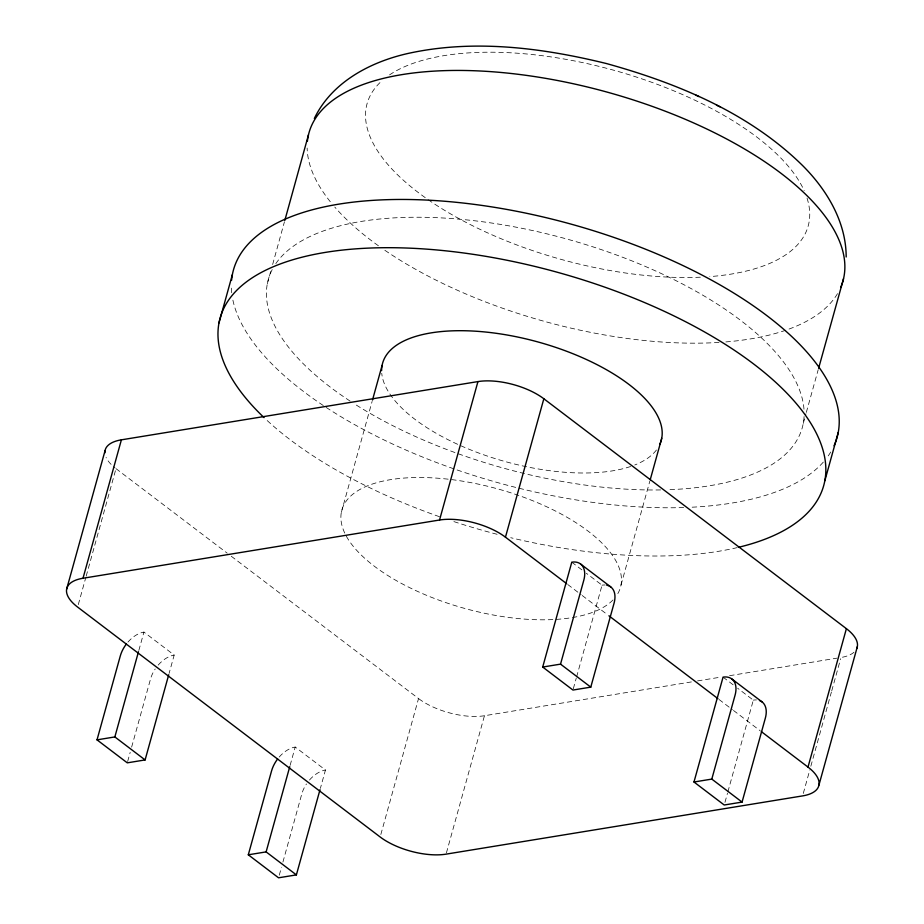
<?xml version="1.0" encoding="UTF-8"?>
<svg xmlns="http://www.w3.org/2000/svg" width="924" height="924" viewBox="0 0 924 924"><rect width="100%" height="100%" fill="white"/><g stroke="black" fill="none" stroke-linecap="round" stroke-linejoin="round"><path stroke-width="0.69" stroke-dasharray="4.62 3.46" d="M267.302 283.818L271.113 270.027M272.638 264.507L284.453 221.76M78.297 604.596L85.828 577.408M86.175 576.172L94.398 546.511M94.745 545.276L115.997 468.653A48.187 20.663 15.5 0 1 113.421 466.562M138.843 650.427L143.936 632.074L174.186 655.07L169.092 673.423M127.639 761.538L130.192 752.355M131.635 747.112L150.543 678.955A24.093 14.819 -52.8 0 1 155.209 668.999M341.383 512.243L372.106 401.443M290.113 765.384L295.206 747.031L325.456 770.027L320.374 788.38M279.279 875.178L281.462 867.313M282.917 862.069L301.813 793.912A24.093 14.819 -52.8 0 1 306.479 783.956M380.838 834.511L418.537 698.556L229.452 554.862M446.408 852.91L484.453 715.73L691.972 681.831M573.319 688.726L576.23 678.239M576.599 676.934L602.044 585.181L586.347 573.261M621.009 585.077L649.815 481.208M724.959 802.379L727.5 793.196M727.869 791.891L753.314 700.138L737.629 688.207M803.291 793.427L809.805 769.946M810.833 766.239L831.392 692.088M831.739 690.852L840.655 658.72M803.256 423.411L805.947 413.767M806.329 412.393L818.214 369.669M697.539 680.919L721.217 677.049M729.579 675.687L836.821 658.165M571.783 562.185L581.866 569.854M723.065 677.142L733.148 684.811M567.752 584.511L581.092 594.652M582.212 595.506L607.796 614.945M719.022 699.468L732.374 709.609M733.483 710.452L760.175 730.745M115.997 468.653L227.223 553.176M804.076 416.562A277.073 118.85 15.5 0 1 669.034 489.697M660.579 489.928A277.073 118.85 15.5 0 1 354.689 404.042M350.104 401.085A277.073 118.85 15.5 0 1 272.21 269.612M275.814 263.606A277.073 118.85 15.5 0 1 566.574 238.958A277.073 118.85 15.5 0 1 804.019 409.667M837.502 293.647A277.073 118.85 15.5 0 1 725.721 341.938M719.011 342.423A277.073 118.85 15.5 0 1 383.922 249.642M378.401 245.772A277.073 118.85 15.5 0 1 334.8 207.103M330.272 201.698A277.073 118.85 15.5 0 1 307.138 148.048M807.033 198.083A228.886 98.175 15.5 0 1 709.771 276.611M700.357 277.188A228.886 98.175 15.5 0 1 442.042 208.778A228.886 98.175 15.5 0 1 382.293 80.469M389.535 74.902A228.886 98.175 15.5 0 1 614.783 70.513A228.886 98.175 15.5 0 1 804.18 190.69M830.757 452.009A313.213 134.35 15.5 0 1 826.703 457.981M823.307 462.104A313.213 134.35 15.5 0 1 690.794 507.264M683.679 507.553A313.213 134.35 15.5 0 1 232.49 298.106M231.716 292.758A313.213 134.35 15.5 0 1 231.335 285.932M737.306 547.597A313.213 134.35 15.5 0 1 510.729 537.71M497.089 534.291A313.213 134.35 15.5 0 1 451.305 520.755M439.454 516.701A313.213 134.35 15.5 0 1 266.054 419.496M753.314 700.138A24.093 14.819 -52.8 0 1 756.456 699.953M602.044 585.181A24.093 14.819 -52.8 0 1 605.185 584.996M309.471 780.041A24.093 14.819 -52.8 0 1 325.456 770.027M279.21 757.045A24.093 14.819 -52.8 0 1 295.206 747.031M158.2 665.084A24.093 14.819 -52.8 0 1 174.186 655.07M127.939 642.099A24.093 14.819 -52.8 0 1 143.936 632.074M484.453 715.73A48.187 20.663 15.5 0 1 418.537 698.556M853.984 652.24A48.187 20.663 15.5 0 1 840.99 657.484M111.088 464.368A48.187 20.663 15.5 0 1 106.075 457.438M656.41 450.023A144.56 62 15.5 0 1 634.742 464.991M630.618 466.493A144.56 62 15.5 0 1 477.65 452.61A144.56 62 15.5 0 1 381.751 373.273M613.005 599.942A144.56 62 15.5 0 1 376.207 567.613A144.56 62 15.5 0 1 449.376 479.325A144.56 62 15.5 0 1 616.481 595.737"/><path stroke-width="1.39" d="M284.835 220.386L308.466 134.881M66.655 589.108L105.047 450.693M846.396 628.666L808.003 767.093A48.187 20.663 15.5 0 1 802.61 795.899L446.061 854.146A48.187 20.663 15.5 0 1 380.157 836.982L77.604 607.068A48.187 20.663 15.5 0 1 83.01 578.251L121.391 439.836L477.939 381.589A48.187 20.663 15.5 0 1 543.843 398.764L846.396 628.666A48.187 20.663 15.5 0 1 856.698 648.671M168.734 674.728L145.103 759.932L127.281 762.843L97.02 739.858L120.293 655.959A24.093 14.819 -52.8 0 1 126.38 644.016M218.976 322.95L232.351 274.717M97.02 739.858L114.853 736.936L138.484 651.743M372.488 400.057L382.097 365.442M320.004 789.685L296.385 874.889L278.551 877.8L248.302 854.804L271.564 770.916A24.093 14.819 -52.8 0 1 277.65 758.962M248.302 854.804L266.124 851.893L289.755 766.701M83.01 578.251L439.547 520.016L477.939 381.589M566.631 583.668L505.463 537.179L543.843 398.764M542.7 667.047L571.783 562.185A24.093 14.819 -52.8 0 1 583.795 580.249L560.533 664.137L542.7 667.047L572.961 690.043L590.783 687.133L614.056 603.233A24.093 14.819 -52.8 0 0 606.721 585.192M650.196 479.822L661.723 438.265M693.982 782.004L723.065 677.142A24.093 14.819 -52.8 0 1 735.065 695.206L711.803 779.094L693.982 782.004L724.231 805L742.064 802.09L765.326 718.191A24.093 14.819 -52.8 0 0 759.47 700.531M824.843 480.757L838.218 432.513M818.953 785.054L857.345 646.627M818.606 368.295L843.531 278.736M314.345 118.468C331.728 82.271 370.05 62.035 407.727 53.523C473.342 38.981 541.834 47.678 606.352 63.525C677.454 83.195 748.833 112.855 802.24 165.2C826.645 189.432 846.165 221.668 846.176 256.988M716.493 105.128L719.946 106.826M696.153 95.241L698.891 96.593M580.595 564.01L610.845 587.006M731.866 678.967L762.115 701.963M608.904 615.788L717.913 698.625M761.295 731.589L808.003 767.093M560.533 664.137L590.783 687.133M711.803 779.094L742.064 802.09M114.853 736.936L145.103 759.932M266.124 851.893L296.385 874.889M307.403 141.233A277.073 118.85 15.5 0 1 605.913 91.776A277.073 118.85 15.5 0 1 840.678 287.422M231.589 280.261A313.213 134.35 15.5 0 1 569.496 223.689A313.213 134.35 15.5 0 1 834.037 445.772M264.045 417.602A313.213 134.35 15.5 0 1 341.256 250.208A313.213 134.35 15.5 0 1 751.408 362.3A313.213 134.35 15.5 0 1 738.588 547.285M104.897 452.852A48.187 20.663 15.5 0 1 121.391 439.836M439.547 520.016A48.187 20.663 15.5 0 1 505.463 537.179M381.624 370.616A144.56 62 15.5 0 1 534.811 341.106A144.56 62 15.5 0 1 659.794 444.386"/></g></svg>
